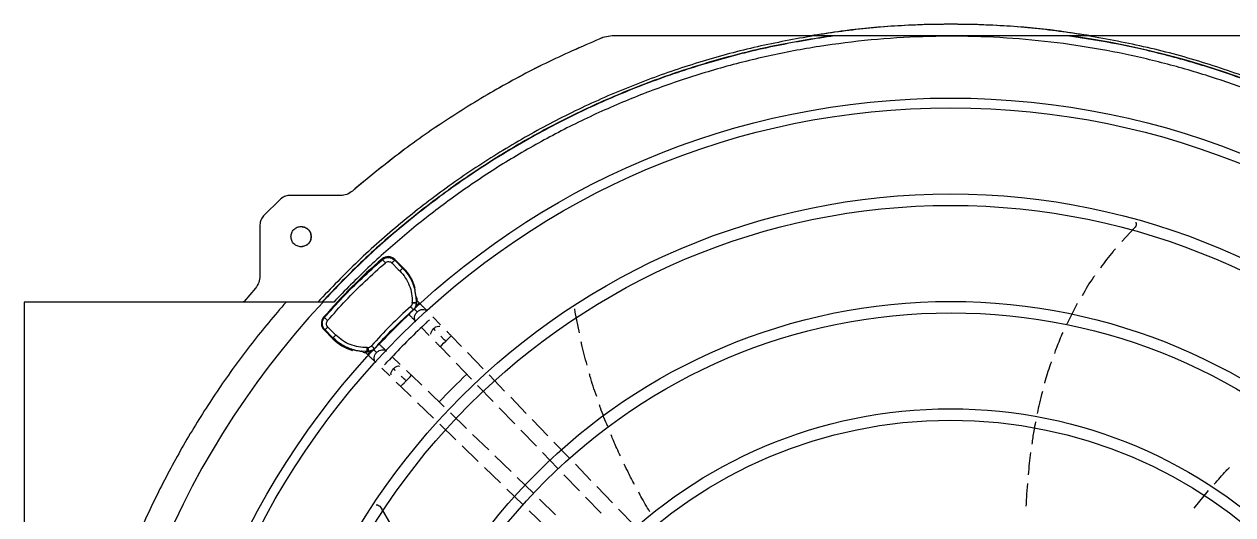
# Model space of a CAD drawing. Extents: x -1 to 275, y -26 to 150.
# Drawn here: x 87.61 to 102.94, y 54.9 to 61.12 of the extents above; entities that cross this region are included whole.
import ezdxf

# ---------------------------------------------------------------- set-up
doc = ezdxf.new("R2010")
doc.units = 0
doc.header["$MEASUREMENT"] = 0
doc.layers.get('0').update_dxf_attribs({"linetype": 'CONTINUOUS'})

msp = doc.modelspace()

# ---------------------------------------------------------------- linework, layer by layer
at = {"color": 7, "linetype": 'Continuous', "lineweight": 25}
for p, q in [((95.06462, 60.96927), (94.94513, 60.94572)), ((94.94513, 60.94572), (94.94592, 60.94572)), ((95.0654, 60.96927), (94.94592, 60.94572)), ((95.0654, 60.96927), (95.06462, 60.96927)), ((97.62212, 60.96927), (95.0654, 60.96927)), ((97.85763, 60.96927), (97.62212, 60.96927)), ((101.0983, 60.96927), (100.87147, 60.96927)), ((103.65503, 60.96927), (101.0983, 60.96927)), ((90.85696, 58.8977), (90.64362, 58.68436)), ((90.85774, 58.8977), (90.6444, 58.68436)), ((90.85696, 58.8977), (90.85774, 58.8977)), ((91.6187, 58.94382), (90.96908, 58.94382)), ((91.77195, 59.00096), (91.77273, 59.00096)), ((90.5975, 58.57302), (90.5975, 57.92341)), ((90.5975, 58.57302), (90.59829, 58.57302)), ((90.59829, 58.57302), (90.59829, 57.92341)), ((90.6444, 58.68436), (90.64362, 58.68436)), ((101.69034, 58.53282), (101.53255, 58.35924)), ((92.14721, 58.14042), (92.14721, 58.12895)), ((92.30763, 58.12318), (92.30754, 58.1343)), ((92.30754, 58.1343), (92.41913, 58.02271)), ((92.40781, 58.02293), (92.30763, 58.12318)), ((92.27089, 58.08877), (92.35251, 58.00708)), ((92.35251, 58.00708), (92.3726, 57.98699)), ((92.41913, 58.02271), (92.40781, 58.02293)), ((90.5975, 57.92341), (90.59829, 57.92341)), ((90.54036, 57.76937), (90.39778, 57.60042)), ((90.54114, 57.76937), (90.39856, 57.60042)), ((90.54114, 57.76937), (90.54036, 57.76937)), ((92.57758, 57.66688), (92.58046, 57.5866)), ((87.6075, 57.59329), (87.6075, 42.77045)), ((87.60919, 57.59329), (87.6075, 57.59329)), ((87.60919, 57.59329), (87.60919, 42.77045)), ((90.92879, 57.59329), (87.60919, 57.59329)), ((90.39778, 57.60042), (90.39856, 57.60042)), ((91.39948, 57.59329), (90.92879, 57.59329)), ((91.53413, 57.59329), (91.39948, 57.59329)), ((92.53009, 57.57887), (92.5304, 57.58831)), ((92.54074, 57.49308), (92.54462, 57.49289)), ((92.55697, 57.50581), (92.54462, 57.49289)), ((92.58016, 57.5773), (92.56958, 57.53218)), ((92.57811, 57.54275), (92.58538, 57.57705)), ((92.58046, 57.5866), (92.58016, 57.5773)), ((92.58538, 57.57705), (92.58016, 57.5773)), ((92.58046, 57.5866), (92.58605, 57.58629)), ((92.58605, 57.58629), (92.58538, 57.57705)), ((92.61928, 57.58274), (92.5886, 57.61447)), ((94.59716, 57.46487), (94.59358, 57.50714)), ((94.59781, 57.46487), (94.59417, 57.50754)), ((100.96447, 57.5729), (100.83336, 57.31171)), ((91.40621, 57.39941), (91.4182, 57.39995)), ((92.89012, 57.30356), (92.79211, 57.40448)), ((94.59781, 57.46487), (94.59716, 57.46487)), ((94.64987, 57.20403), (94.59781, 57.46487)), ((91.41233, 57.23909), (91.42396, 57.23951)), ((91.52392, 57.12749), (91.41233, 57.23909)), ((91.52421, 57.13934), (91.42396, 57.23951)), ((91.54019, 57.19476), (91.4585, 57.27637)), ((91.56028, 57.17467), (91.54019, 57.19476)), ((92.64676, 57.2716), (92.74581, 57.1696)), ((91.52392, 57.12749), (91.52421, 57.13934)), ((92.09913, 57.04461), (92.10906, 57.05719)), ((93.15367, 57.03131), (93.025, 57.16438)), ((91.96056, 56.96668), (91.88027, 56.96957)), ((91.93233, 56.95811), (91.96401, 56.92747)), ((91.95896, 57.01688), (91.9684, 57.01718)), ((91.96983, 56.96698), (91.96056, 56.96668)), ((91.9606, 56.96084), (91.96056, 56.96668)), ((91.96985, 56.96153), (91.9606, 56.96084)), ((92.01496, 56.97756), (91.96983, 56.96698)), ((91.96983, 56.96698), (91.96985, 56.96153)), ((92.0042, 56.96884), (91.96985, 56.96153)), ((92.04116, 56.99), (92.05407, 57.00234)), ((92.05407, 57.00234), (92.05406, 57.00641)), ((92.37805, 56.80181), (92.27562, 56.90044)), ((92.88349, 57.02755), (93.00982, 56.8969)), ((93.42798, 56.74761), (93.23076, 56.95158)), ((92.14277, 56.75509), (92.24412, 56.6575)), ((93.08624, 56.81786), (93.2832, 56.61416)), ((92.65021, 56.53898), (92.52042, 56.66448)), ((93.70138, 56.46486), (93.5047, 56.66827)), ((92.38354, 56.523), (92.51727, 56.3937)), ((92.93392, 56.26466), (92.73002, 56.46181)), ((93.3591, 56.53566), (93.55689, 56.3311)), ((92.59646, 56.31713), (92.8003, 56.12003)), ((93.97558, 56.18127), (93.77855, 56.38505)), ((93.2169, 55.99104), (93.01339, 56.18781)), ((93.63296, 56.25243), (93.83071, 56.0479)), ((92.87901, 56.04393), (93.08309, 55.8466)), ((93.9075, 55.96849), (94.10431, 55.76494)), ((94.24892, 55.89858), (94.05194, 56.1023)), ((93.49989, 55.71742), (93.29644, 55.91413)), ((94.52346, 55.61464), (94.32627, 55.81858)), ((93.16238, 55.76993), (93.36682, 55.57226)), ((94.18061, 55.68603), (94.37763, 55.48226)), ((93.78293, 55.44374), (93.57867, 55.64124)), ((94.79717, 55.33156), (94.5994, 55.53609)), ((93.44615, 55.49555), (93.64954, 55.2989)), ((94.06632, 55.16973), (93.8625, 55.3668)), ((94.45486, 55.40239), (94.65189, 55.19862)), ((93.72911, 55.22196), (93.93305, 55.02477)), ((95.07079, 55.04858), (94.87316, 55.25297)), ((102.44801, 54.98165), (102.63057, 55.20212)), ((94.34887, 54.89653), (94.14466, 55.09398)), ((94.72837, 55.11952), (94.92563, 54.9155)), ((92.13583, 54.9816), (92.25738, 54.76877)), ((94.01248, 54.94796), (94.21662, 54.75058)), ((95.34448, 54.76552), (95.148, 54.96872))]:
    msp.add_line(p, q, dxfattribs=at)
at = {"color": 8, "linetype": 'Continuous', "lineweight": 25}
for p, q in [((92.14721, 58.12895), (92.17776, 58.14625)), ((91.4002, 57.36845), (91.4182, 57.39995))]:
    msp.add_line(p, q, dxfattribs=at)
at = {"color": 8, "linetype": 'Continuous', "lineweight": 25, "flags": 128}
msp.add_lwpolyline([(92.88349, 57.02755), (92.88349, 57.02755), (92.88896, 57.03276), (92.90437, 57.04759), (92.92737, 57.06979), (92.95446, 57.09597)], dxfattribs=at)
for centre, radius in [((99.35942, 50.18248), 9.99706), ((99.35942, 50.18187), 9.87436), ((99.35942, 50.18248), 8.78089), ((99.35942, 50.18187), 8.63615), ((99.35942, 50.18187), 7.41998), ((99.36561, 50.18196), 7.27453), ((99.35942, 50.18187), 6.05846), ((99.35942, 50.18187), 5.9131)]:
    msp.add_circle(centre, radius)
at = {"color": 7, "linetype": 'Continuous', "lineweight": 25}
for centre, radius, start, end in [((99.36453, 50.18187), 10.89215, 277.952419, 82.047581), ((96.62265, 52.92399), 6.87318, 130.627956, 139.372229), ((99.36479, 50.18187), 10.88004, 137.062968, 222.937036), ((96.62253, 52.92412), 6.11879, 132.331549, 137.668674), ((99.36561, 50.18196), 9.7676, 133.117965, 136.882174), ((99.35653, 50.18469), 8.93303, 133.375025, 136.563817)]:
    msp.add_arc(centre, radius, start, end, dxfattribs=at)
at = {"color": 8, "linetype": 'Continuous', "lineweight": 25}
for centre, radius, start, end in [((88.01168, 62.28413), 6.58279, 313.923164, 314.422739), ((81.88955, 68.57506), 15.94371, 313.947463, 314.300606), ((87.35179, 61.44927), 6.45904, 315.567191, 316.07881), ((81.26886, 67.44091), 15.57976, 315.874192, 316.235605)]:
    msp.add_arc(centre, radius, start, end, dxfattribs=at)
at = {"color": 7, "linetype": 'Continuous', "lineweight": 25}
for centre, major_axis, ratio, start_param, end_param in [((92.22407, 58.05064), (0.00447, 0.11816), 0.99886585, 5.53614472, 7.02953309), ((92.00077, 57.6054), (0.5912, -0.01099), 0.99873837, 0.30489135, 0.80335741), ((92.00077, 57.6054), (0.5912, -0.01099), 0.99873837, 0.02794612, 0.08835101), ((91.49599, 57.32256), (0.11816, 0.00449), 0.99887071, 2.39506764, 3.88845871), ((91.94122, 57.54586), (-0.01094, 0.5912), 0.99873356, 2.33832043, 2.83075235), ((91.94122, 57.54586), (-0.01094, 0.5912), 0.99873356, 3.05893313, 3.11416911)]:
    msp.add_ellipse(centre, major_axis=major_axis, ratio=ratio, start_param=start_param, end_param=end_param, dxfattribs=at)
for points, knots in [([(101.136, 60.96927), (100.90051, 61.00349), (100.42952, 61.07194), (99.71641, 61.11612), (99.00247, 61.11612), (98.28936, 61.07194), (97.81836, 61.00349), (97.58287, 60.96927)], [0, 0, 0, 0, 0.20000006, 0.40000001, 0.59999999, 0.79999994, 1, 1, 1, 1]), ([(101.06724, 60.97608), (100.94669, 60.99598), (100.60464, 61.05244), (100.03492, 61.1002), (99.36167, 61.12309), (98.6884, 61.1005), (98.11741, 61.05283), (97.77409, 60.99629), (97.65229, 60.97623)], [0, 0, 0, 0, 0.10683841, 0.30314296, 0.49944752, 0.69575221, 0.89205686, 1, 1, 1, 1]), ([(97.62212, 60.96927), (97.38352, 60.9261), (96.90633, 60.83978), (96.20347, 60.65029), (95.51404, 60.41786), (94.84179, 60.13919), (94.1895, 59.81667), (93.56017, 59.45138), (92.95634, 59.04522), (92.38156, 58.59917), (91.83512, 58.1182), (91.49941, 57.76826), (91.33155, 57.59329)], [0, 0, 0, 0, 0.09999998, 0.20000011, 0.30000004, 0.40000004, 0.50000007, 0.60000006, 0.70000007, 0.80000001, 0.90000002, 1, 1, 1, 1]), ([(97.85763, 60.96927), (97.61248, 60.93007), (97.12219, 60.85169), (96.39912, 60.67075), (95.68939, 60.44444), (94.99698, 60.16921), (94.32492, 59.84759), (93.67646, 59.48069), (93.05438, 59.07055), (92.4625, 58.61822), (91.90019, 58.12896), (91.55523, 57.77184), (91.38275, 57.59329)], [0, 0, 0, 0, 0.09999995, 0.19999994, 0.30000004, 0.39999999, 0.49999996, 0.59999997, 0.69999999, 0.8, 0.89999999, 1, 1, 1, 1]), ([(97.88608, 60.96927), (97.64012, 60.93058), (97.14819, 60.8532), (96.42259, 60.67336), (95.71032, 60.44782), (95.01537, 60.17302), (94.34082, 59.85152), (93.68997, 59.48442), (93.0656, 59.07378), (92.47158, 58.62064), (91.90727, 58.13032), (91.56115, 57.7723), (91.38809, 57.59329)], [0, 0, 0, 0, 0.1, 0.20000001, 0.29999999, 0.39999993, 0.50000004, 0.6, 0.69999999, 0.80000002, 0.90000003, 1, 1, 1, 1]), ([(91.53413, 42.77045), (91.67666, 42.62471), (91.9638, 42.33112), (92.42865, 41.91994), (92.92123, 41.52942), (93.44251, 41.16462), (93.99053, 40.82744), (94.56326, 40.52083), (95.15806, 40.24731), (95.77155, 40.00927), (96.40072, 39.80843), (97.04224, 39.64622), (97.6925, 39.52367), (98.34779, 39.44135), (99.0045, 39.39939), (99.65919, 39.39747), (100.30774, 39.43487), (100.94675, 39.51034), (101.57303, 39.62229), (102.18436, 39.769), (102.77827, 39.94848), (103.35556, 40.1596), (103.91996, 40.4031), (104.47467, 40.681), (105.01952, 40.99467), (105.55133, 41.34387), (106.06731, 41.72831), (106.56405, 42.14697), (107.03821, 42.59838), (107.48632, 43.08028), (107.90567, 43.59052), (108.2937, 44.12652), (108.64811, 44.68531), (108.96701, 45.26365), (109.24894, 45.85825), (109.49292, 46.46578), (109.69812, 47.08216), (109.86439, 47.70376), (109.99208, 48.32702), (110.08193, 48.94925), (110.1349, 49.56742), (110.15233, 50.18186), (110.1349, 50.7963), (110.08193, 51.41447), (109.99208, 52.0367), (109.8644, 52.65997), (109.69812, 53.28157), (109.49293, 53.89794), (109.24895, 54.50546), (108.96702, 55.10006), (108.64812, 55.67842), (108.2937, 56.23721), (107.90567, 56.77321), (107.48633, 57.28344), (107.03822, 57.76534), (106.56405, 58.21676), (106.06732, 58.63542), (105.55134, 59.01986), (105.01953, 59.36906), (104.47468, 59.68273), (103.91997, 59.96063), (103.35557, 60.20413), (102.77828, 60.41525), (102.18437, 60.59472), (101.57305, 60.74144), (100.94676, 60.85339), (100.30775, 60.92887), (99.6592, 60.96626), (99.00452, 60.96434), (98.34781, 60.92238), (97.69251, 60.84007), (97.04225, 60.71752), (96.40073, 60.55531), (95.77157, 60.35447), (95.15808, 60.11643), (94.56327, 59.84291), (93.99054, 59.5363), (93.44252, 59.19912), (92.92125, 58.83433), (92.42867, 58.4438), (91.96381, 58.03262), (91.67666, 57.73902), (91.53413, 57.59329)], [0, 0, 0, 0, 0.01189592, 0.02396584, 0.03619649, 0.04857359, 0.06108194, 0.07373471, 0.0864717, 0.09927432, 0.11212355, 0.12500004, 0.13787625, 0.15072533, 0.16352795, 0.17626509, 0.18891813, 0.20142621, 0.21380317, 0.22603385, 0.23810393, 0.25000004, 0.2618959, 0.27396585, 0.28619652, 0.29857361, 0.31108196, 0.32373474, 0.33647171, 0.34927432, 0.36212355, 0.37500004, 0.38787624, 0.40072531, 0.41352793, 0.42626506, 0.4389181, 0.45142619, 0.46380314, 0.47603381, 0.48810388, 0.50000001, 0.51189586, 0.52396581, 0.53619649, 0.54857357, 0.56108191, 0.57373469, 0.58647168, 0.59927428, 0.6121235, 0.62499999, 0.63787621, 0.65072529, 0.66352791, 0.67626502, 0.68891805, 0.70142614, 0.71380312, 0.72603376, 0.73810387, 0.74999998, 0.76189582, 0.77396578, 0.78619645, 0.79857355, 0.81108188, 0.82373468, 0.83647168, 0.84927427, 0.86212351, 0.87499998, 0.88787621, 0.90072531, 0.91352792, 0.92626504, 0.93891808, 0.95142617, 0.96380314, 0.97603381, 0.98810396, 1, 1, 1, 1]), ([(94.94513, 60.94572), (94.71635, 60.84688), (94.25877, 60.64921), (93.5982, 60.29776), (92.96069, 59.90705), (92.3477, 59.47796), (91.96387, 59.15996), (91.77195, 59.00096)], [0, 0, 0, 0, 0.1999999, 0.39999997, 0.59999992, 0.79999992, 1, 1, 1, 1]), ([(94.94592, 60.94572), (94.71713, 60.84688), (94.25955, 60.64921), (93.59898, 60.29776), (92.96147, 59.90705), (92.34848, 59.47796), (91.96465, 59.15996), (91.77273, 59.00096)], [0, 0, 0, 0, 0.1999999, 0.39999997, 0.59999992, 0.79999992, 1, 1, 1, 1]), ([(97.88608, 60.96927), (97.87909, 60.96927), (97.86978, 60.96927), (97.86087, 60.96927), (97.85824, 60.96927), (97.85782, 60.96927), (97.85763, 60.96927)], [0, 0, 0, 0, 0.63974279, 0.8525965, 0.93200225, 1, 1, 1, 1]), ([(100.84312, 60.96927), (100.80136, 60.96927), (100.70542, 60.96927), (100.53881, 60.96927), (100.36588, 60.96927), (100.19207, 60.96927), (100.02293, 60.96927), (99.82721, 60.96927), (99.5971, 60.96927), (99.36833, 60.96927), (99.16393, 60.96927), (99.00027, 60.96927), (98.85565, 60.96927), (98.72153, 60.96927), (98.59985, 60.96927), (98.48792, 60.96927), (98.34804, 60.96927), (98.18911, 60.96927), (98.02264, 60.96927), (97.92673, 60.96927), (97.88608, 60.96927)], [0, 0, 0, 0, 0.04324317, 0.09933434, 0.16898775, 0.21860555, 0.2752728, 0.34015491, 0.4166497, 0.50809633, 0.57162648, 0.62346281, 0.67367881, 0.71796208, 0.75916534, 0.79680324, 0.83124432, 0.90075693, 0.95793437, 1, 1, 1, 1]), ([(100.84311, 39.39447), (101.05753, 39.42764), (101.48639, 39.49398), (102.12068, 39.64199), (102.7455, 39.82488), (103.35815, 40.0455), (103.95656, 40.30213), (104.53856, 40.59411), (105.10207, 40.92031), (105.6451, 41.27961), (106.16569, 41.6707), (106.66199, 42.09219), (107.13223, 42.54257), (107.57472, 43.02025), (107.98788, 43.5235), (108.37024, 44.05054), (108.72043, 44.59947), (109.03721, 45.16835), (109.31943, 45.75514), (109.5661, 46.35774), (109.77633, 46.97399), (109.94937, 47.60171), (110.0846, 48.23864), (110.18154, 48.88251), (110.23984, 49.53102), (110.2593, 50.18186), (110.23984, 50.8327), (110.18154, 51.48121), (110.0846, 52.12509), (109.94937, 52.76202), (109.77633, 53.38973), (109.5661, 54.00599), (109.31944, 54.60859), (109.03721, 55.19537), (108.72044, 55.76425), (108.37025, 56.31319), (107.98788, 56.84023), (107.57472, 57.34348), (107.13223, 57.82115), (106.662, 58.27154), (106.1657, 58.69303), (105.64511, 59.08412), (105.10208, 59.44342), (104.53856, 59.76963), (103.95657, 60.0616), (103.35816, 60.31823), (102.74551, 60.53886), (102.12069, 60.72175), (101.4864, 60.86976), (101.05755, 60.93609), (100.84312, 60.96926)], [0, 0, 0, 0, 0.02083334, 0.04166665, 0.06250003, 0.08333335, 0.10416665, 0.125, 0.1458333, 0.16666668, 0.18749997, 0.20833336, 0.22916668, 0.25000001, 0.27083332, 0.29166664, 0.31250001, 0.33333334, 0.35416664, 0.37499996, 0.39583334, 0.41666666, 0.43749998, 0.4583333, 0.47916665, 0.5, 0.5208333, 0.54166664, 0.5625, 0.58333332, 0.60416664, 0.62499998, 0.64583333, 0.66666665, 0.68749999, 0.70833331, 0.72916664, 0.74999997, 0.77083333, 0.79166666, 0.81249999, 0.83333331, 0.85416669, 0.875, 0.89583335, 0.91666666, 0.9375, 0.95833334, 0.97916668, 1, 1, 1, 1]), ([(100.87147, 60.96927), (100.87127, 60.96927), (100.87083, 60.96927), (100.86815, 60.96927), (100.85928, 60.96927), (100.85002, 60.96927), (100.84312, 60.96927)], [0, 0, 0, 0, 0.0693699, 0.15028831, 0.36656205, 1, 1, 1, 1]), ([(101.09832, 39.39446), (101.35118, 39.44051), (101.85689, 39.5326), (102.60073, 39.7381), (103.32907, 39.99171), (104.03748, 40.29706), (104.72268, 40.65131), (105.38118, 41.05306), (106.00972, 41.50021), (106.60518, 41.99056), (107.16459, 42.52166), (107.68517, 43.09088), (108.16433, 43.69538), (108.59969, 44.33215), (108.98907, 44.99803), (109.33054, 45.68971), (109.6224, 46.40373), (109.86321, 47.13655), (110.05175, 47.88452), (110.1871, 48.64393), (110.26859, 49.41098), (110.29579, 50.18188), (110.26858, 50.95277), (110.1871, 51.71982), (110.05175, 52.47923), (109.8632, 53.2272), (109.6224, 53.96002), (109.33053, 54.67405), (108.98906, 55.36572), (108.59967, 56.0316), (108.16432, 56.66837), (107.68516, 57.27287), (107.16458, 57.84209), (106.60517, 58.37319), (106.00971, 58.86354), (105.38116, 59.31068), (104.72266, 59.71243), (104.03747, 60.06668), (103.32905, 60.37203), (102.60071, 60.62564), (101.85688, 60.83114), (101.35116, 60.92323), (101.0983, 60.96927)], [0, 0, 0, 0, 0.02500002, 0.05000002, 0.07500002, 0.10000003, 0.12499999, 0.15000004, 0.17499999, 0.20000003, 0.22500003, 0.25, 0.27500001, 0.30000002, 0.325, 0.35000002, 0.375, 0.4, 0.42500002, 0.45000001, 0.47500003, 0.50000003, 0.52499999, 0.55000001, 0.57500001, 0.6, 0.62500003, 0.65, 0.67500002, 0.70000003, 0.72500002, 0.75000002, 0.77499999, 0.80000001, 0.825, 0.85000003, 0.87500003, 0.89999998, 0.92500001, 0.95, 0.975, 1, 1, 1, 1]), ([(90.9683, 58.94382), (90.94748, 58.9416), (90.90584, 58.93716), (90.87326, 58.91085), (90.85696, 58.8977)], [0, 0, 0, 0, 0.50000166, 1, 1, 1, 1]), ([(90.96908, 58.94382), (90.94826, 58.9416), (90.90662, 58.93716), (90.87404, 58.91085), (90.85774, 58.8977)], [0, 0, 0, 0, 0.50000166, 1, 1, 1, 1]), ([(91.77195, 59.00096), (91.74884, 58.98453), (91.70263, 58.95165), (91.64615, 58.94643), (91.61792, 58.94382)], [0, 0, 0, 0, 0.50000064, 1, 1, 1, 1]), ([(91.77273, 59.00096), (91.74963, 58.98453), (91.70341, 58.95165), (91.64693, 58.94643), (91.6187, 58.94382)], [0, 0, 0, 0, 0.50000064, 1, 1, 1, 1]), ([(90.64362, 58.68436), (90.63047, 58.66807), (90.60417, 58.63548), (90.59973, 58.59384), (90.5975, 58.57302)], [0, 0, 0, 0, 0.50000041, 1, 1, 1, 1]), ([(90.6444, 58.68436), (90.63125, 58.66807), (90.60495, 58.63548), (90.60051, 58.59384), (90.59829, 58.57302)], [0, 0, 0, 0, 0.50000041, 1, 1, 1, 1]), ([(101.70908, 58.60503), (101.70948, 58.60422), (101.71351, 58.59602), (101.71424, 58.57785), (101.70764, 58.5528), (101.69632, 58.53973), (101.69034, 58.53282)], [0, 0, 0, 0, 0.03441779, 0.34674817, 0.65470446, 1, 1, 1, 1]), ([(90.99181, 58.42217), (90.99374, 58.43894), (90.99759, 58.47247), (91.02722, 58.51512), (91.06957, 58.54362), (91.11994, 58.55363), (91.1703, 58.54362), (91.21266, 58.51512), (91.24228, 58.47247), (91.24614, 58.43894), (91.24806, 58.42217)], [0, 0, 0, 0, 0.12499956, 0.25000013, 0.3750003, 0.49999928, 0.6249997, 0.74999987, 0.87500044, 1, 1, 1, 1]), ([(91.24806, 58.42217), (91.24614, 58.4054), (91.24228, 58.37186), (91.21266, 58.32921), (91.1703, 58.30071), (91.11994, 58.29071), (91.06957, 58.30071), (91.02722, 58.32921), (90.99759, 58.37186), (90.99374, 58.4054), (90.99181, 58.42217)], [0, 0, 0, 0, 0.1250002, 0.2500007, 0.37500038, 0.50000072, 0.62499962, 0.7499993, 0.8749998, 1, 1, 1, 1]), ([(91.11916, 58.55029), (91.13595, 58.54837), (91.16952, 58.54451), (91.21187, 58.51488), (91.2415, 58.47253), (91.24536, 58.43896), (91.24728, 58.42217)], [0, 0, 0, 0, 0.25000048, 0.50000045, 0.75000125, 1, 1, 1, 1]), ([(91.24728, 58.42217), (91.24536, 58.40538), (91.2415, 58.3718), (91.21187, 58.32945), (91.16952, 58.29982), (91.13595, 58.29597), (91.11916, 58.29404)], [0, 0, 0, 0, 0.25000004, 0.50000067, 0.74999968, 1, 1, 1, 1]), ([(101.44939, 58.26775), (101.43937, 58.25687), (101.36962, 58.18114), (101.31033, 58.09619), (101.25955, 58.02345)], [0, 0, 0, 0, 0.14368106, 1, 1, 1, 1]), ([(91.4182, 57.39995), (91.49435, 57.48522), (91.64677, 57.65592), (91.89131, 57.90046), (92.06196, 58.05284), (92.14721, 58.12895)], [0, 0, 0, 0, 0.3331343, 0.66686589, 1, 1, 1, 1]), ([(92.14721, 58.12895), (92.14855, 58.1288), (92.15133, 58.12849), (92.16166, 58.12029), (92.17508, 58.10747), (92.18481, 58.09671), (92.1895, 58.09152)], [0, 0, 0, 0, 0.24124759, 0.5000535, 0.75883517, 1, 1, 1, 1]), ([(92.17776, 58.14625), (92.18096, 58.14821), (92.19603, 58.15746), (92.22975, 58.15931), (92.27295, 58.15115), (92.29607, 58.13251), (92.30763, 58.12318)], [0, 0, 0, 0, 0.07982092, 0.37603922, 0.68793948, 1, 1, 1, 1]), ([(92.1895, 58.09152), (92.19568, 58.09578), (92.20798, 58.10428), (92.2308, 58.10765), (92.25199, 58.10278), (92.26485, 58.09463), (92.2702, 58.08944), (92.27089, 58.08877)], [0, 0, 0, 0, 0.25091397, 0.50051854, 0.74979511, 0.96749927, 1, 1, 1, 1]), ([(92.30763, 58.12318), (92.30685, 58.12267), (92.30528, 58.12165), (92.29686, 58.11395), (92.28515, 58.1028), (92.27565, 58.09345), (92.27089, 58.08877)], [0, 0, 0, 0, 0.24999781, 0.4999966, 0.74999464, 1, 1, 1, 1]), ([(91.45576, 57.35777), (91.53216, 57.44343), (91.68548, 57.61535), (91.93165, 57.8615), (92.10369, 58.01497), (92.1895, 58.09152)], [0, 0, 0, 0, 0.33231734, 0.66694618, 1, 1, 1, 1]), ([(92.40781, 58.02293), (92.4072, 58.02224), (92.40598, 58.02085), (92.39805, 58.01269), (92.3867, 58.00117), (92.3773, 57.99172), (92.3726, 57.98699)], [0, 0, 0, 0, 0.24999731, 0.49999831, 0.74999837, 1, 1, 1, 1]), ([(92.3726, 57.98699), (92.39708, 57.95948), (92.44604, 57.90446), (92.49589, 57.80522), (92.52746, 57.69875), (92.52942, 57.62512), (92.5304, 57.58831)], [0, 0, 0, 0, 0.25000109, 0.50000186, 0.75000125, 1, 1, 1, 1]), ([(92.40781, 58.02293), (92.4442, 57.98093), (92.51532, 57.89885), (92.54809, 57.79538), (92.5641, 57.74485)], [0, 0, 0, 0, 0.51171113, 1, 1, 1, 1]), ([(90.5975, 57.92341), (90.59489, 57.89517), (90.58967, 57.83869), (90.5568, 57.79248), (90.54036, 57.76937)], [0, 0, 0, 0, 0.50000159, 1, 1, 1, 1]), ([(90.59829, 57.92341), (90.59567, 57.89517), (90.59045, 57.83869), (90.55758, 57.79248), (90.54114, 57.76937)], [0, 0, 0, 0, 0.50000159, 1, 1, 1, 1]), ([(101.18591, 57.92612), (101.18158, 57.92043), (101.121, 57.84091), (101.07162, 57.75329), (101.02578, 57.67194)], [0, 0, 0, 0, 0.07155229, 1, 1, 1, 1]), ([(92.55952, 57.76991), (92.55947, 57.76912), (92.55937, 57.76753), (92.56122, 57.75841), (92.56313, 57.7494), (92.5641, 57.74485)], [0, 0, 0, 0, 0.33193195, 0.66326367, 1, 1, 1, 1]), ([(92.57757, 57.66688), (92.5765, 57.67314), (92.57433, 57.68579), (92.57138, 57.70061), (92.57, 57.7089), (92.56941, 57.71243), (92.56834, 57.71904), (92.5666, 57.73092), (92.56506, 57.73944), (92.56409, 57.74485)], [0, 0, 0, 0, 0.25661281, 0.51806618, 0.53325025, 0.55988078, 0.64746757, 0.77621634, 1, 1, 1, 1]), ([(92.57758, 57.66688), (92.57826, 57.66172), (92.57952, 57.65222), (92.58088, 57.64281), (92.58148, 57.64193), (92.58178, 57.64148)], [0, 0, 0, 0, 0.36680935, 0.67605527, 1, 1, 1, 1]), ([(90.92879, 57.59329), (90.78328, 57.42182), (90.49225, 57.07888), (90.09587, 56.53241), (89.73076, 55.96495), (89.40099, 55.37609), (89.10701, 54.76862), (88.85008, 54.14456), (88.63109, 53.50621), (88.45082, 52.85585), (88.30993, 52.19585), (88.20894, 51.52857), (88.14819, 50.85644), (88.12792, 50.18187), (88.14819, 49.5073), (88.20894, 48.83516), (88.30993, 48.16789), (88.45082, 47.50788), (88.63109, 46.85753), (88.85008, 46.21917), (89.10701, 45.59511), (89.40099, 44.98765), (89.73076, 44.39879), (90.09588, 43.83132), (90.49225, 43.28485), (90.78328, 42.94191), (90.92879, 42.77045)], [0, 0, 0, 0, 0.04166667, 0.08333333, 0.125, 0.16666666, 0.20833334, 0.25000002, 0.29166668, 0.33333335, 0.375, 0.41666669, 0.45833337, 0.49999998, 0.54166666, 0.58333334, 0.62500004, 0.66666665, 0.70833332, 0.75000002, 0.7916667, 0.83333334, 0.87500001, 0.91666668, 0.95833336, 1, 1, 1, 1]), ([(90.39778, 57.60042), (90.39679, 57.59937), (90.39481, 57.59726), (90.39105, 57.59503), (90.38694, 57.59356), (90.38406, 57.59338), (90.38262, 57.59329)], [0, 0, 0, 0, 0.24999722, 0.50001231, 0.75000717, 1, 1, 1, 1]), ([(90.39856, 57.60042), (90.39757, 57.59937), (90.39559, 57.59726), (90.39183, 57.59503), (90.38773, 57.59356), (90.38484, 57.59338), (90.3834, 57.59329)], [0, 0, 0, 0, 0.24999722, 0.50001231, 0.75000717, 1, 1, 1, 1]), ([(92.51002, 57.53609), (92.42314, 57.45671), (92.24938, 57.29795), (92.09058, 57.12415), (92.01118, 57.03725)], [0, 0, 0, 0, 0.4999997, 1, 1, 1, 1]), ([(92.05406, 57.00641), (92.13157, 57.09115), (92.28658, 57.26063), (92.45602, 57.4156), (92.54074, 57.49308)], [0, 0, 0, 0, 0.49999965, 1, 1, 1, 1]), ([(92.54462, 57.49289), (92.53558, 57.48462), (92.5186, 57.46909), (92.49987, 57.45095), (92.48865, 57.43935), (92.4857, 57.43512), (92.49038, 57.438), (92.49843, 57.44458), (92.50201, 57.4475)], [0, 0, 0, 0, 0.19240458, 0.36103715, 0.5299223, 0.69814348, 0.86580396, 1, 1, 1, 1]), ([(92.53009, 57.57887), (92.52972, 57.57486), (92.52898, 57.56678), (92.5247, 57.55529), (92.5186, 57.54466), (92.51287, 57.53894), (92.51002, 57.53609)], [0, 0, 0, 0, 0.24785245, 0.49943723, 0.75122252, 1, 1, 1, 1]), ([(92.54074, 57.49308), (92.54063, 57.49421), (92.54041, 57.49654), (92.53377, 57.50671), (92.52331, 57.52048), (92.51436, 57.531), (92.51002, 57.53609)], [0, 0, 0, 0, 0.24184893, 0.49997502, 0.75811393, 1, 1, 1, 1]), ([(92.58016, 57.5773), (92.57916, 57.57733), (92.57717, 57.57739), (92.56581, 57.57775), (92.54981, 57.57825), (92.53666, 57.57866), (92.53009, 57.57887)], [0, 0, 0, 0, 0.2500023, 0.50000704, 0.75000099, 1, 1, 1, 1]), ([(92.5304, 57.58831), (92.53697, 57.58809), (92.55012, 57.58765), (92.56611, 57.58711), (92.57747, 57.58672), (92.57946, 57.58664), (92.58046, 57.5866)], [0, 0, 0, 0, 0.25000102, 0.4999912, 0.75000097, 1, 1, 1, 1]), ([(92.57811, 57.54275), (92.57441, 57.53407), (92.56894, 57.52122), (92.5599, 57.50958), (92.55697, 57.50581)], [0, 0, 0, 0, 0.67541601, 1, 1, 1, 1]), ([(92.59307, 57.46855), (92.58747, 57.47432), (92.57745, 57.48465), (92.56325, 57.49933), (92.55697, 57.50581)], [0, 0, 0, 0, 0.55832305, 1, 1, 1, 1]), ([(92.58605, 57.58629), (92.58663, 57.59434), (92.58747, 57.6058), (92.58837, 57.61254), (92.58889, 57.61441), (92.58919, 57.61365), (92.58925, 57.61349)], [0, 0, 0, 0, 0.51522168, 0.73302307, 0.94554613, 1, 1, 1, 1]), ([(92.71884, 57.47994), (92.71261, 57.48636), (92.70014, 57.4992), (92.67555, 57.52459), (92.64825, 57.55278), (92.62894, 57.57275), (92.61928, 57.58274)], [0, 0, 0, 0, 0.25001089, 0.49988766, 0.74982334, 1, 1, 1, 1]), ([(91.42396, 57.23951), (91.41465, 57.25104), (91.396, 57.27415), (91.38781, 57.31765), (91.3896, 57.35112), (91.39861, 57.36586), (91.4002, 57.36845)], [0, 0, 0, 0, 0.31380843, 0.62915586, 0.93487854, 1, 1, 1, 1]), ([(91.4182, 57.39995), (91.41837, 57.39862), (91.41871, 57.39587), (91.42694, 57.38559), (91.4398, 57.3722), (91.45056, 57.36246), (91.45576, 57.35777)], [0, 0, 0, 0, 0.24106872, 0.49981181, 0.75865519, 1, 1, 1, 1]), ([(91.4585, 57.27637), (91.45783, 57.27706), (91.45522, 57.27974), (91.45062, 57.28568), (91.44386, 57.29796), (91.43962, 57.31649), (91.44299, 57.33928), (91.4515, 57.35159), (91.45576, 57.35777)], [0, 0, 0, 0, 0.0321963, 0.12542628, 0.25076893, 0.49987265, 0.74927839, 1, 1, 1, 1]), ([(92.48542, 57.43799), (92.49441, 57.4287), (92.51239, 57.41011), (92.53753, 57.38414), (92.56019, 57.36076), (92.57181, 57.34878), (92.57763, 57.34279)], [0, 0, 0, 0, 0.25002291, 0.49999734, 0.7498781, 1, 1, 1, 1]), ([(92.68943, 57.3118), (92.69309, 57.31555), (92.7016, 57.32426), (92.71182, 57.33447), (92.71763, 57.34028)], [0, 0, 0, 0, 0.43084232, 1, 1, 1, 1]), ([(92.71763, 57.34028), (92.72432, 57.34613), (92.73601, 57.35637), (92.74601, 57.36473), (92.75029, 57.3683)], [0, 0, 0, 0, 0.57227488, 1, 1, 1, 1]), ([(91.42396, 57.23951), (91.42449, 57.24031), (91.42554, 57.24191), (91.43327, 57.25036), (91.44446, 57.2621), (91.45382, 57.27161), (91.4585, 57.27637)], [0, 0, 0, 0, 0.24999904, 0.49999595, 0.75000096, 1, 1, 1, 1]), ([(93.025, 57.16438), (93.0154, 57.17431), (92.9962, 57.19417), (92.9764, 57.21462), (92.96776, 57.22355), (92.96712, 57.22421)], [0, 0, 0, 0, 0.48095741, 0.96160191, 1, 1, 1, 1]), ([(100.78258, 57.2085), (100.75394, 57.14331), (100.71533, 57.05542), (100.68313, 56.96488), (100.67481, 56.94149)], [0, 0, 0, 0, 0.74172959, 1, 1, 1, 1]), ([(91.52421, 57.13934), (91.52492, 57.13996), (91.52634, 57.1412), (91.53454, 57.14918), (91.54609, 57.16055), (91.55555, 57.16997), (91.56028, 57.17467)], [0, 0, 0, 0, 0.25000356, 0.50000519, 0.75000254, 1, 1, 1, 1]), ([(91.80229, 56.98305), (91.75176, 56.99905), (91.64829, 57.03182), (91.56621, 57.10294), (91.52421, 57.13934)], [0, 0, 0, 0, 0.48829051, 1, 1, 1, 1]), ([(91.95896, 57.01688), (91.92215, 57.01786), (91.84852, 57.01982), (91.74205, 57.05139), (91.64282, 57.10123), (91.58779, 57.15019), (91.56028, 57.17467)], [0, 0, 0, 0, 0.24999666, 0.49999476, 0.74999622, 1, 1, 1, 1]), ([(91.9684, 57.01718), (91.97241, 57.01754), (91.98049, 57.01828), (91.99197, 57.02257), (92.00261, 57.02866), (92.00833, 57.0344), (92.01118, 57.03725)], [0, 0, 0, 0, 0.24780161, 0.49941755, 0.75118332, 1, 1, 1, 1]), ([(92.01118, 57.03725), (92.01627, 57.03291), (92.02679, 57.02395), (92.04052, 57.01346), (92.05066, 57.00678), (92.05295, 57.00653), (92.05406, 57.00641)], [0, 0, 0, 0, 0.24189056, 0.50002979, 0.75816067, 1, 1, 1, 1]), ([(92.1096, 57.05894), (92.10975, 57.05925), (92.11039, 57.06065), (92.10393, 57.05484), (92.09078, 57.04178), (92.07306, 57.02317), (92.05995, 57.00879), (92.05407, 57.00235)], [0, 0, 0, 0, 0.06918608, 0.31251323, 0.55640298, 0.8012015, 1, 1, 1, 1]), ([(92.20381, 56.96958), (92.19783, 56.97535), (92.18586, 56.98688), (92.1625, 57.00941), (92.13658, 57.03445), (92.11803, 57.05238), (92.10875, 57.06135)], [0, 0, 0, 0, 0.25000422, 0.4998488, 0.74986433, 1, 1, 1, 1]), ([(92.82647, 57.08648), (92.82686, 57.08607), (92.83526, 57.0774), (92.85476, 57.05726), (92.87391, 57.03746), (92.88349, 57.02755)], [0, 0, 0, 0, 0.02429164, 0.51190961, 1, 1, 1, 1]), ([(92.95446, 57.09597), (92.94272, 57.10811), (92.92176, 57.12978), (92.90167, 57.15054), (92.89283, 57.15967)], [0, 0, 0, 0, 0.56005265, 1, 1, 1, 1]), ([(94.74863, 56.79451), (94.72238, 56.88446), (94.694, 56.98171), (94.67452, 57.08047), (94.67306, 57.08788)], [0, 0, 0, 0, 0.92498512, 1, 1, 1, 1]), ([(91.80229, 56.98305), (91.79729, 56.9841), (91.78727, 56.98621), (91.77893, 56.98779), (91.77766, 56.98761), (91.77714, 56.98753)], [0, 0, 0, 0, 0.37193442, 0.74511465, 1, 1, 1, 1]), ([(91.80229, 56.98305), (91.80772, 56.98209), (91.81901, 56.9801), (91.83239, 56.97816), (91.84657, 56.97578), (91.86138, 56.97284), (91.87401, 56.97065), (91.88027, 56.96957)], [0, 0, 0, 0, 0.22404426, 0.46649066, 0.48174737, 0.74327728, 1, 1, 1, 1]), ([(91.90556, 56.96526), (91.90526, 56.96554), (91.90465, 56.96609), (91.89704, 56.9673), (91.88824, 56.96849), (91.88204, 56.96933), (91.88027, 56.96957)], [0, 0, 0, 0, 0.2874658, 0.5741785, 0.87830158, 1, 1, 1, 1]), ([(91.93329, 56.95748), (91.93313, 56.95755), (91.93236, 56.95787), (91.93425, 56.95842), (91.94104, 56.95937), (91.95252, 56.96023), (91.9606, 56.96084)], [0, 0, 0, 0, 0.05855601, 0.26998232, 0.486979, 1, 1, 1, 1]), ([(91.96056, 56.96668), (91.96053, 56.9677), (91.96048, 56.96972), (91.96012, 56.98112), (91.95961, 56.99714), (91.95917, 57.0103), (91.95896, 57.01688)], [0, 0, 0, 0, 0.25000843, 0.49999966, 0.75000051, 1, 1, 1, 1]), ([(91.96401, 56.92747), (91.97402, 56.91779), (91.99404, 56.89844), (92.02235, 56.87111), (92.04787, 56.84648), (92.06081, 56.83401), (92.06729, 56.82777)], [0, 0, 0, 0, 0.25006193, 0.49995968, 0.74987819, 1, 1, 1, 1]), ([(91.9684, 57.01718), (91.9686, 57.0106), (91.969, 56.99744), (91.96948, 56.98142), (91.96979, 56.97002), (91.96982, 56.968), (91.96983, 56.96698)], [0, 0, 0, 0, 0.25000549, 0.50000929, 0.7500047, 1, 1, 1, 1]), ([(92.0042, 56.96884), (92.01102, 56.97165), (92.02386, 56.97694), (92.03564, 56.98583), (92.04116, 56.99)], [0, 0, 0, 0, 0.53089287, 1, 1, 1, 1]), ([(92.07849, 56.95397), (92.07271, 56.95955), (92.06234, 56.96954), (92.04765, 56.98373), (92.04116, 56.99)], [0, 0, 0, 0, 0.55832148, 1, 1, 1, 1]), ([(92.17925, 56.79726), (92.18283, 56.80155), (92.19121, 56.81157), (92.20144, 56.82326), (92.2073, 56.82995)], [0, 0, 0, 0, 0.42769067, 1, 1, 1, 1]), ([(92.2073, 56.82995), (92.21311, 56.83576), (92.22332, 56.84597), (92.23201, 56.85446), (92.23575, 56.85812)], [0, 0, 0, 0, 0.56926594, 1, 1, 1, 1]), ([(100.63657, 56.83605), (100.63205, 56.82365), (100.59987, 56.7355), (100.57125, 56.64468), (100.55083, 56.56543), (100.55055, 56.56436)], [0, 0, 0, 0, 0.13901916, 0.98836936, 1, 1, 1, 1]), ([(92.32742, 56.57723), (92.33612, 56.56883), (92.35404, 56.55152), (92.37355, 56.53266), (92.38358, 56.52296)], [0, 0, 0, 0, 0.48537318, 1, 1, 1, 1]), ([(92.45222, 56.59372), (92.44008, 56.60546), (92.4184, 56.62641), (92.39762, 56.64648), (92.38848, 56.65532)], [0, 0, 0, 0, 0.56005914, 1, 1, 1, 1]), ([(92.52042, 56.66448), (92.51047, 56.67409), (92.49059, 56.69331), (92.46907, 56.71409), (92.45919, 56.72363), (92.45754, 56.72522)], [0, 0, 0, 0, 0.45460416, 0.90890038, 1, 1, 1, 1]), ([(94.86968, 56.39751), (94.83893, 56.48343), (94.80531, 56.57737), (94.78037, 56.67343), (94.77825, 56.68163)], [0, 0, 0, 0, 0.91463814, 1, 1, 1, 1]), ([(100.52308, 56.45791), (100.50994, 56.40909), (100.48529, 56.31748), (100.46601, 56.22458), (100.457, 56.18119)], [0, 0, 0, 0, 0.53302143, 1, 1, 1, 1]), ([(95.01158, 56.01334), (94.97818, 56.09186), (94.93958, 56.18261), (94.9094, 56.27605), (94.90533, 56.28865)], [0, 0, 0, 0, 0.86519445, 1, 1, 1, 1]), ([(100.43554, 56.07255), (100.42815, 56.03412), (100.41026, 55.94121), (100.39657, 55.84759), (100.38854, 55.79269)], [0, 0, 0, 0, 0.41362392, 1, 1, 1, 1]), ([(95.17192, 55.64238), (95.1403, 55.70656), (95.09731, 55.7938), (95.06239, 55.88425), (95.05315, 55.90817)], [0, 0, 0, 0, 0.73556522, 1, 1, 1, 1]), ([(100.3738, 55.6835), (100.36788, 55.63874), (100.35551, 55.54508), (100.34705, 55.45099), (100.34263, 55.40188)], [0, 0, 0, 0, 0.47798608, 1, 1, 1, 1]), ([(95.34983, 55.28041), (95.32313, 55.32918), (95.27676, 55.41384), (95.23702, 55.50158), (95.22018, 55.53878)], [0, 0, 0, 0, 0.57600757, 1, 1, 1, 1]), ([(102.70349, 55.28465), (102.7529, 55.34174), (102.81567, 55.41426), (102.88259, 55.48266), (102.89683, 55.49721)], [0, 0, 0, 0, 0.78724041, 1, 1, 1, 1]), ([(100.33291, 55.2905), (100.32834, 55.23228), (100.32092, 55.13764), (100.31677, 55.04281), (100.31517, 55.00631)], [0, 0, 0, 0, 0.61508368, 1, 1, 1, 1]), ([(95.54411, 54.93292), (95.50484, 54.99793), (95.45543, 55.07973), (95.4112, 55.16421), (95.40213, 55.18154)], [0, 0, 0, 0, 0.79481491, 1, 1, 1, 1]), ([(92.07358, 55.02184), (92.07426, 55.02193), (92.08309, 55.02318), (92.10038, 55.01824), (92.12216, 55.00425), (92.1311, 54.98943), (92.13583, 54.9816)], [0, 0, 0, 0, 0.02637562, 0.3413106, 0.65183459, 1, 1, 1, 1])]:
    msp.add_open_spline(points, degree=3, knots=knots, dxfattribs=at)
at = {"color": 8, "linetype": 'Continuous', "lineweight": 25}
for points, knots in [([(92.56958, 57.53218), (92.56584, 57.525), (92.55827, 57.51046), (92.54663, 57.49892), (92.54074, 57.49308)], [0, 0, 0, 0, 0.49408155, 1, 1, 1, 1]), ([(92.59307, 57.46855), (92.60317, 57.47666), (92.62337, 57.49287), (92.65952, 57.50225), (92.69404, 57.49919), (92.71057, 57.48631), (92.71881, 57.47989)], [0, 0, 0, 0, 0.25042524, 0.50084646, 0.75126938, 1, 1, 1, 1]), ([(92.57765, 57.34284), (92.57759, 57.34287), (92.56869, 57.34845), (92.56021, 57.36988), (92.55678, 57.40287), (92.56782, 57.43917), (92.58465, 57.45876), (92.59307, 57.46855)], [0, 0, 0, 0, 0.00168806, 0.25126469, 0.50084505, 0.75041996, 1, 1, 1, 1]), ([(92.76603, 57.18394), (92.76578, 57.18628), (92.76433, 57.19967), (92.77473, 57.22685), (92.79116, 57.24636), (92.79937, 57.25612)], [0, 0, 0, 0, 0.09548002, 0.54774732, 1, 1, 1, 1]), ([(92.79937, 57.25612), (92.80941, 57.26406), (92.82949, 57.27996), (92.85969, 57.28955), (92.87549, 57.2869), (92.88036, 57.28609)], [0, 0, 0, 0, 0.40894791, 0.81789476, 1, 1, 1, 1]), ([(92.8214, 57.23341), (92.81995, 57.2349), (92.81145, 57.24367), (92.80485, 57.25047), (92.79937, 57.25612)], [0, 0, 0, 0, 0.17014731, 1, 1, 1, 1]), ([(92.05406, 57.00641), (92.04822, 57.00052), (92.03668, 56.98887), (92.02214, 56.9813), (92.01496, 56.97756)], [0, 0, 0, 0, 0.50594638, 1, 1, 1, 1]), ([(92.06731, 56.82782), (92.06725, 56.82785), (92.05814, 56.83312), (92.04898, 56.85426), (92.04443, 56.88711), (92.05425, 56.92376), (92.07041, 56.9439), (92.07849, 56.95397)], [0, 0, 0, 0, 0.00162815, 0.25122098, 0.50081766, 0.75040995, 1, 1, 1, 1]), ([(92.07849, 56.95397), (92.08831, 56.96241), (92.10796, 56.97929), (92.14377, 56.98989), (92.17838, 56.988), (92.19534, 56.97568), (92.20379, 56.96954)], [0, 0, 0, 0, 0.25040972, 0.50081774, 0.75122446, 1, 1, 1, 1]), ([(92.26141, 56.671), (92.26082, 56.67474), (92.25852, 56.68945), (92.26806, 56.71846), (92.2839, 56.73853), (92.29182, 56.74857)], [0, 0, 0, 0, 0.14562593, 0.57281219, 1, 1, 1, 1]), ([(92.29182, 56.74857), (92.30158, 56.75681), (92.3211, 56.77331), (92.34957, 56.78378), (92.36417, 56.782), (92.36775, 56.78156)], [0, 0, 0, 0, 0.43008567, 0.86016251, 1, 1, 1, 1]), ([(92.31476, 56.72646), (92.31321, 56.72796), (92.30436, 56.73649), (92.29749, 56.74311), (92.29182, 56.74857)], [0, 0, 0, 0, 0.17504488, 1, 1, 1, 1]), ([(92.3836, 56.52298), (92.3836, 56.52298), (92.38184, 56.52119), (92.38805, 56.52746), (92.4023, 56.54217), (92.4254, 56.56599), (92.44328, 56.58448), (92.45222, 56.59372)], [0, 0, 0, 0, 0.00096488, 0.25071918, 0.500481, 0.75023866, 1, 1, 1, 1])]:
    msp.add_open_spline(points, degree=3, knots=knots, dxfattribs=at)

doc.saveas('drawing.dxf')
